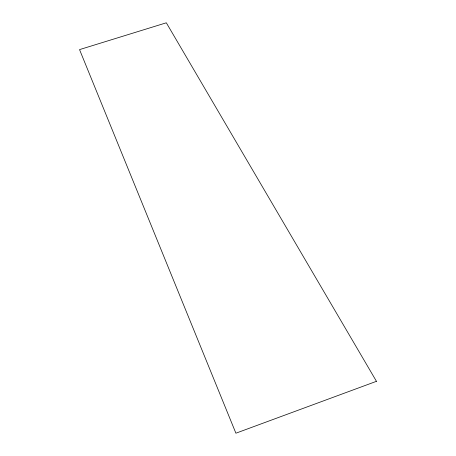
<?xml version="1.0" encoding="UTF-8"?>
<svg xmlns="http://www.w3.org/2000/svg" width="456" height="456" viewBox="0 0 456 456"><rect width="100%" height="100%" fill="white"/><g stroke="black" fill="none" stroke-linecap="round" stroke-linejoin="round"><path stroke-width="0.68" d="M376.457 381.319L235.894 433.2L79.543 49.613L166.326 22.8L376.457 381.319"/></g></svg>
